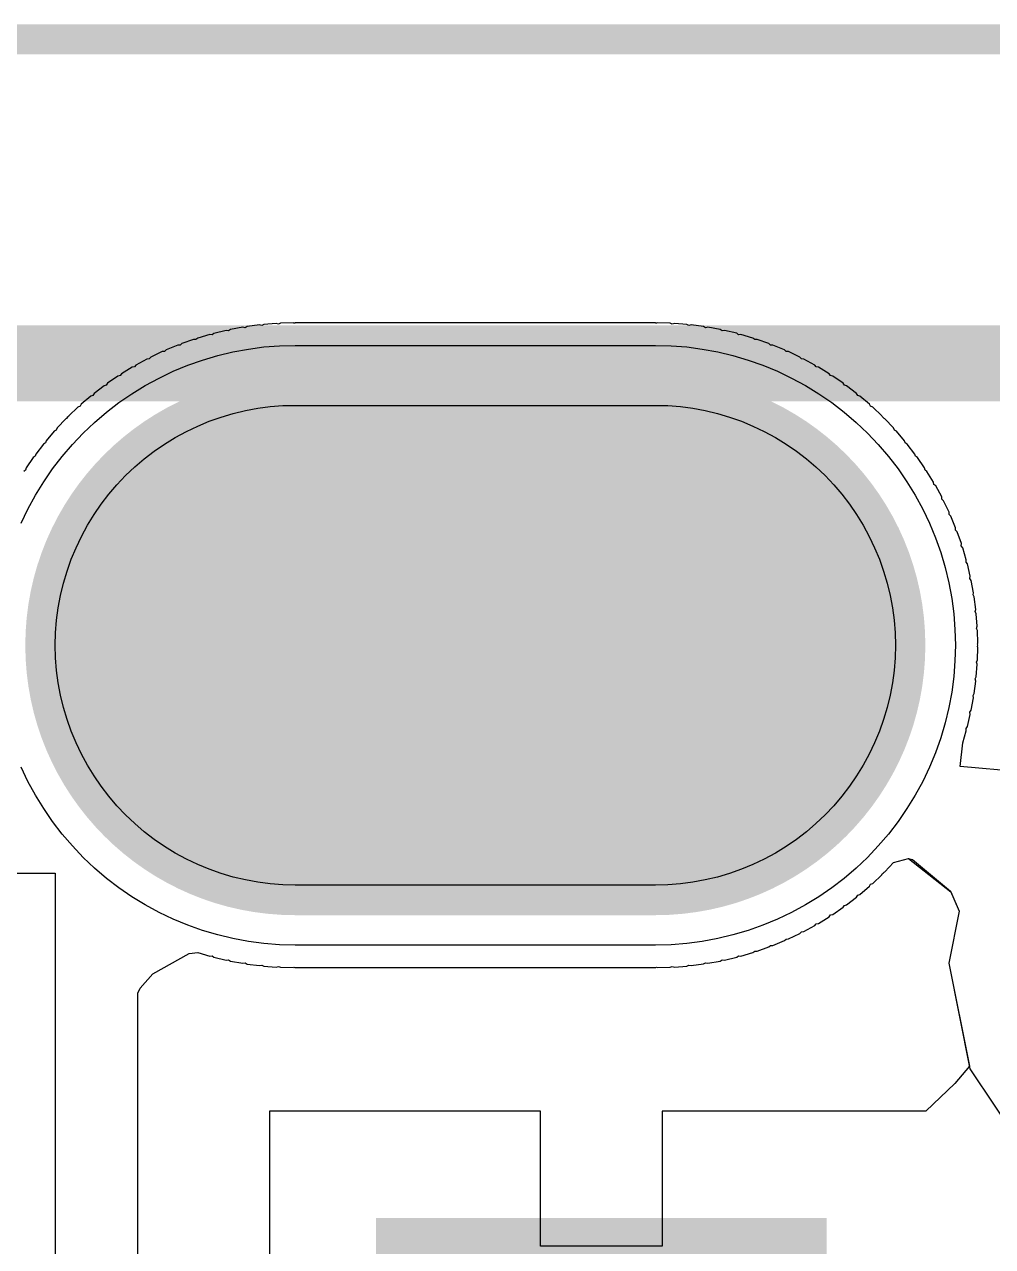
# Model space of a CAD drawing. Header units: inches. Extents: x 0.88 to 8.93, y 2.74 to 7.33.
# Drawn here: x 1.3499 to 1.4135, y 3.2137 to 3.2939 of the extents above; entities that cross this region are included whole.
import ezdxf

# ---------------------------------------------------------------- set-up
doc = ezdxf.new("R2010")
doc.units = ezdxf.units.IN
doc.header["$MEASUREMENT"] = 0
for name, color, linetype in [('Bottom Layer', 5, 'Continuous'), ('Bottom Solder', 6, 'Continuous'), ('Drill Drawing', 1, 'Continuous'), ('Keep-Out Layer', 6, 'Continuous'), ('Mechanical 13', 56, 'Continuous'), ('Mechanical 15', 56, 'Continuous'), ('Multi-Layer', 9, 'Continuous'), ('Pad Holes', 156, 'Continuous'), ('Top Layer', 1, 'Continuous'), ('Top Paste', 8, 'Continuous'), ('Top Solder', 216, 'Continuous')]:
    doc.layers.add(name, color=color, linetype=linetype)

# ---------------------------------------------------------------- blocks, each defined once
blk = doc.blocks.new('AMPHENOL_12401598E4_2A_34')
at = {"layer": 'Bottom Layer'}
h = blk.add_hatch(color=5, dxfattribs=at)
edge = h.paths.add_edge_path()
edge.add_arc((-0.162598, -0.061024), 0.015748, 180, 360)
edge.add_line((-0.14685, -0.061024), (-0.14685, -0.037402))
edge.add_arc((-0.162598, -0.037402), 0.015748, 0, 180)
edge.add_line((-0.178346, -0.037402), (-0.178346, -0.061024))
at = {"layer": 'Bottom Solder'}
h = blk.add_hatch(color=6, dxfattribs=at)
edge = h.paths.add_edge_path()
edge.add_arc((-0.162598, -0.061024), 0.017716, 180, 360)
edge.add_line((-0.144882, -0.061024), (-0.144882, -0.037402))
edge.add_arc((-0.162598, -0.037402), 0.017716, 0, 180)
edge.add_line((-0.180315, -0.037402), (-0.180315, -0.061024))
at = {"layer": 'Multi-Layer'}
h = blk.add_hatch(color=9, dxfattribs=at)
edge = h.paths.add_edge_path()
edge.add_arc((-0.162598, -0.061024), 0.015748, 180, 360)
edge.add_line((-0.14685, -0.061024), (-0.14685, -0.037402))
edge.add_arc((-0.162598, -0.037402), 0.015748, 0, 180)
edge.add_line((-0.178346, -0.037402), (-0.178346, -0.061024))
at = {"layer": 'Pad Holes'}
h = blk.add_hatch(color=7, dxfattribs=at)
edge = h.paths.add_edge_path()
edge.add_arc((-0.162598, -0.061024), 0.009843, 180, 360)
edge.add_line((-0.152756, -0.061024), (-0.152756, -0.037402))
edge.add_arc((-0.162598, -0.037402), 0.009843, 0, 180)
edge.add_line((-0.172441, -0.037402), (-0.172441, -0.061024))
at = {"layer": 'Top Layer'}
h = blk.add_hatch(color=1, dxfattribs=at)
edge = h.paths.add_edge_path()
edge.add_arc((-0.162598, -0.061024), 0.015748, 180, 360)
edge.add_line((-0.14685, -0.061024), (-0.14685, -0.037402))
edge.add_arc((-0.162598, -0.037402), 0.015748, 0, 180)
edge.add_line((-0.178346, -0.037402), (-0.178346, -0.061024))
blk.add_hatch(color=1, dxfattribs=at).paths.add_polyline_path([(-0.124016, -0.027165), (-0.112205, -0.027165), (-0.112205, -0.054724), (-0.124016, -0.054724)])
at = {"layer": 'Top Paste'}
blk.add_hatch(color=8, dxfattribs=at).paths.add_polyline_path([(-0.124016, -0.027165), (-0.112205, -0.027165), (-0.112205, -0.054724), (-0.124016, -0.054724)])
at = {"layer": 'Top Solder'}
h = blk.add_hatch(color=216, dxfattribs=at)
edge = h.paths.add_edge_path()
edge.add_arc((-0.162598, -0.061024), 0.017716, 180, 360)
edge.add_line((-0.144882, -0.061024), (-0.144882, -0.037402))
edge.add_arc((-0.162598, -0.037402), 0.017716, 0, 180)
edge.add_line((-0.180315, -0.037402), (-0.180315, -0.061024))
blk.add_hatch(color=216, dxfattribs=at).paths.add_polyline_path([(-0.125016, -0.026165), (-0.111205, -0.026165), (-0.111205, -0.055724), (-0.125016, -0.055724)])
at = {"layer": 'Bottom Layer'}
for p, q in [((-0.163422, -0.021675), (-0.162598, -0.021653)), ((-0.162598, -0.021653), (-0.161774, -0.021675)), ((-0.168242, -0.0227), (-0.167465, -0.022424)), ((-0.167465, -0.022424), (-0.166674, -0.02219)), ((-0.166674, -0.02219), (-0.165873, -0.021998)), ((-0.165873, -0.021998), (-0.165062, -0.021847)), ((-0.165062, -0.021847), (-0.164244, -0.02174)), ((-0.164244, -0.02174), (-0.163422, -0.021675)), ((-0.161774, -0.021675), (-0.160952, -0.02174)), ((-0.160952, -0.02174), (-0.160135, -0.021847)), ((-0.160135, -0.021847), (-0.159324, -0.021998)), ((-0.159324, -0.021998), (-0.158523, -0.02219)), ((-0.158523, -0.02219), (-0.157732, -0.022424)), ((-0.157732, -0.022424), (-0.156955, -0.0227)), ((-0.169748, -0.02337), (-0.169004, -0.023015)), ((-0.169004, -0.023015), (-0.168242, -0.0227)), ((-0.156955, -0.0227), (-0.156193, -0.023015)), ((-0.156193, -0.023015), (-0.155449, -0.02337)), ((-0.171175, -0.024194), (-0.170472, -0.023763)), ((-0.170472, -0.023763), (-0.169748, -0.02337)), ((-0.155449, -0.02337), (-0.154724, -0.023763)), ((-0.154724, -0.023763), (-0.154021, -0.024194)), ((-0.172509, -0.025163), (-0.171855, -0.024661)), ((-0.171855, -0.024661), (-0.171175, -0.024194)), ((-0.154021, -0.024194), (-0.153342, -0.024661)), ((-0.153342, -0.024661), (-0.152688, -0.025163)), ((-0.173136, -0.025698), (-0.172509, -0.025163)), ((-0.152688, -0.025163), (-0.152061, -0.025698)), ((-0.174301, -0.026864), (-0.173734, -0.026266)), ((-0.173734, -0.026266), (-0.173136, -0.025698)), ((-0.152061, -0.025698), (-0.151463, -0.026266)), ((-0.151463, -0.026266), (-0.150895, -0.026864)), ((-0.174837, -0.027491), (-0.174301, -0.026864)), ((-0.150895, -0.026864), (-0.15036, -0.027491)), ((-0.175339, -0.028145), (-0.174837, -0.027491)), ((-0.15036, -0.027491), (-0.149858, -0.028145)), ((-0.176236, -0.029528), (-0.175806, -0.028825)), ((-0.175806, -0.028825), (-0.175339, -0.028145)), ((-0.149858, -0.028145), (-0.149391, -0.028825)), ((-0.149391, -0.028825), (-0.14896, -0.029528)), ((-0.17663, -0.030252), (-0.176236, -0.029528)), ((-0.14896, -0.029528), (-0.148567, -0.030252)), ((-0.176985, -0.030996), (-0.17663, -0.030252)), ((-0.148567, -0.030252), (-0.148212, -0.030996)), ((-0.1773, -0.031758), (-0.176985, -0.030996)), ((-0.148212, -0.030996), (-0.147896, -0.031758)), ((-0.177576, -0.032535), (-0.1773, -0.031758)), ((-0.147896, -0.031758), (-0.147621, -0.032535)), ((-0.17781, -0.033326), (-0.177576, -0.032535)), ((-0.147621, -0.032535), (-0.147387, -0.033326)), ((-0.178002, -0.034127), (-0.17781, -0.033326)), ((-0.147387, -0.033326), (-0.147194, -0.034127)), ((-0.178153, -0.034938), (-0.178002, -0.034127)), ((-0.147194, -0.034127), (-0.147044, -0.034938)), ((-0.17826, -0.035755), (-0.178153, -0.034938)), ((-0.147044, -0.034938), (-0.146937, -0.035756)), ((-0.178325, -0.036577), (-0.17826, -0.035755)), ((-0.146937, -0.035756), (-0.146872, -0.036577)), ((-0.178346, -0.037401), (-0.178325, -0.036577)), ((-0.146872, -0.036577), (-0.14685, -0.037401)), ((-0.178346, -0.061024), (-0.178346, -0.037401)), ((-0.14685, -0.037401), (-0.14685, -0.061024)), ((-0.178325, -0.061848), (-0.178346, -0.061024)), ((-0.14685, -0.061024), (-0.146872, -0.061848)), ((-0.17826, -0.06267), (-0.178325, -0.061848)), ((-0.146872, -0.061848), (-0.146937, -0.06267)), ((-0.178153, -0.063487), (-0.17826, -0.06267)), ((-0.146937, -0.06267), (-0.147044, -0.063487)), ((-0.178002, -0.064298), (-0.178153, -0.063487)), ((-0.147044, -0.063487), (-0.147194, -0.064298)), ((-0.17781, -0.0651), (-0.178002, -0.064298)), ((-0.147194, -0.064298), (-0.147387, -0.0651)), ((-0.177576, -0.06589), (-0.17781, -0.0651)), ((-0.147387, -0.0651), (-0.147621, -0.06589)), ((-0.1773, -0.066667), (-0.177576, -0.06589)), ((-0.147621, -0.06589), (-0.147896, -0.066667)), ((-0.176985, -0.067429), (-0.1773, -0.066667)), ((-0.147896, -0.066667), (-0.148212, -0.067429)), ((-0.17663, -0.068173), (-0.176985, -0.067429)), ((-0.176236, -0.068898), (-0.17663, -0.068173)), ((-0.148567, -0.068173), (-0.14896, -0.068898)), ((-0.148212, -0.067429), (-0.148567, -0.068173)), ((-0.175806, -0.069601), (-0.176236, -0.068898)), ((-0.14896, -0.068898), (-0.149391, -0.069601)), ((-0.175339, -0.07028), (-0.175806, -0.069601)), ((-0.149391, -0.069601), (-0.149858, -0.07028)), ((-0.174837, -0.070934), (-0.175339, -0.07028)), ((-0.149858, -0.07028), (-0.15036, -0.070934)), ((-0.174302, -0.071561), (-0.174837, -0.070934)), ((-0.15036, -0.070934), (-0.150895, -0.071561)), ((-0.173734, -0.072159), (-0.174302, -0.071561)), ((-0.173136, -0.072727), (-0.173734, -0.072159)), ((-0.151463, -0.072159), (-0.152061, -0.072727)), ((-0.150895, -0.071561), (-0.151463, -0.072159)), ((-0.172509, -0.073262), (-0.173136, -0.072727)), ((-0.152061, -0.072727), (-0.152688, -0.073262)), ((-0.171855, -0.073764), (-0.172509, -0.073262)), ((-0.171175, -0.074231), (-0.171855, -0.073764)), ((-0.153342, -0.073764), (-0.154022, -0.074231)), ((-0.152688, -0.073262), (-0.153342, -0.073764)), ((-0.170472, -0.074662), (-0.171175, -0.074231)), ((-0.154022, -0.074231), (-0.154724, -0.074662)), ((-0.169748, -0.075055), (-0.170472, -0.074662)), ((-0.169004, -0.07541), (-0.169748, -0.075055)), ((-0.155449, -0.075055), (-0.156193, -0.07541)), ((-0.154724, -0.074662), (-0.155449, -0.075055)), ((-0.168242, -0.075726), (-0.169004, -0.07541)), ((-0.167465, -0.076001), (-0.168242, -0.075726)), ((-0.166674, -0.076235), (-0.167465, -0.076001)), ((-0.157732, -0.076001), (-0.158523, -0.076235)), ((-0.156955, -0.075726), (-0.157732, -0.076001)), ((-0.156193, -0.07541), (-0.156955, -0.075726)), ((-0.165873, -0.076427), (-0.166674, -0.076235)), ((-0.165062, -0.076578), (-0.165873, -0.076427)), ((-0.164244, -0.076685), (-0.165062, -0.076578)), ((-0.163422, -0.07675), (-0.164244, -0.076685)), ((-0.162598, -0.076772), (-0.163422, -0.07675)), ((-0.161774, -0.07675), (-0.162598, -0.076772)), ((-0.160952, -0.076685), (-0.161774, -0.07675)), ((-0.160135, -0.076578), (-0.160952, -0.076685)), ((-0.159324, -0.076428), (-0.160135, -0.076578)), ((-0.158523, -0.076235), (-0.159324, -0.076428))]:
    blk.add_line(p, q, dxfattribs=at)
at = {"layer": 'Bottom Solder'}
for p, q in [((-0.168682, -0.01868), (-0.167693, -0.018387)), ((-0.167693, -0.018387), (-0.166691, -0.018147)), ((-0.166691, -0.018147), (-0.165678, -0.017959)), ((-0.165678, -0.017959), (-0.164656, -0.017824)), ((-0.164656, -0.017824), (-0.163629, -0.017744)), ((-0.163629, -0.017744), (-0.162598, -0.017716)), ((-0.162598, -0.017716), (-0.161568, -0.017744)), ((-0.161568, -0.017744), (-0.160541, -0.017824)), ((-0.160541, -0.017824), (-0.159519, -0.017959)), ((-0.159519, -0.017959), (-0.158506, -0.018147)), ((-0.158506, -0.018147), (-0.157504, -0.018387)), ((-0.157504, -0.018387), (-0.156515, -0.01868)), ((-0.170605, -0.019418), (-0.169653, -0.019024)), ((-0.169653, -0.019024), (-0.168682, -0.01868)), ((-0.156515, -0.01868), (-0.155544, -0.019024)), ((-0.155544, -0.019024), (-0.154592, -0.019418)), ((-0.172441, -0.020354), (-0.171535, -0.019862)), ((-0.171535, -0.019862), (-0.170605, -0.019418)), ((-0.154592, -0.019418), (-0.153662, -0.019862)), ((-0.153662, -0.019862), (-0.152756, -0.020354)), ((-0.17332, -0.020892), (-0.172441, -0.020354)), ((-0.152756, -0.020354), (-0.151877, -0.020892)), ((-0.174987, -0.022104), (-0.174169, -0.021476)), ((-0.174169, -0.021476), (-0.17332, -0.020892)), ((-0.151877, -0.020892), (-0.151028, -0.021476)), ((-0.151028, -0.021476), (-0.15021, -0.022104)), ((-0.17577, -0.022773), (-0.174987, -0.022104)), ((-0.15021, -0.022104), (-0.149427, -0.022773)), ((-0.176518, -0.023482), (-0.17577, -0.022773)), ((-0.149427, -0.022773), (-0.148679, -0.023482)), ((-0.177227, -0.02423), (-0.176518, -0.023482)), ((-0.148679, -0.023482), (-0.14797, -0.02423)), ((-0.177897, -0.025013), (-0.177227, -0.02423)), ((-0.14797, -0.02423), (-0.1473, -0.025013)), ((-0.178524, -0.025831), (-0.177897, -0.025013)), ((-0.1473, -0.025013), (-0.146673, -0.025831)), ((-0.179108, -0.02668), (-0.178524, -0.025831)), ((-0.146673, -0.025831), (-0.146089, -0.02668)), ((-0.179646, -0.027559), (-0.179108, -0.02668)), ((-0.146089, -0.02668), (-0.145551, -0.027559)), ((-0.180138, -0.028465), (-0.179646, -0.027559)), ((-0.145551, -0.027559), (-0.145059, -0.028465)), ((-0.180582, -0.029395), (-0.180138, -0.028465)), ((-0.145059, -0.028465), (-0.144615, -0.029395)), ((-0.180976, -0.030347), (-0.180582, -0.029395)), ((-0.144615, -0.029395), (-0.144221, -0.030347)), ((-0.18132, -0.031319), (-0.180976, -0.030347)), ((-0.144221, -0.030347), (-0.143877, -0.031319)), ((-0.181613, -0.032307), (-0.18132, -0.031319)), ((-0.143877, -0.031319), (-0.143584, -0.032307)), ((-0.181853, -0.033309), (-0.181613, -0.032307)), ((-0.143584, -0.032307), (-0.143344, -0.033309)), ((-0.182041, -0.034322), (-0.181853, -0.033309)), ((-0.143344, -0.033309), (-0.143156, -0.034322)), ((-0.182176, -0.035344), (-0.182041, -0.034322)), ((-0.143156, -0.034322), (-0.143021, -0.035344)), ((-0.182256, -0.036371), (-0.182176, -0.035344)), ((-0.143021, -0.035344), (-0.14294, -0.036371)), ((-0.182283, -0.037402), (-0.182256, -0.036371)), ((-0.14294, -0.036371), (-0.142913, -0.037402)), ((-0.182283, -0.061024), (-0.182283, -0.037402)), ((-0.142913, -0.037402), (-0.142913, -0.061024)), ((-0.182256, -0.062054), (-0.182283, -0.061024)), ((-0.142913, -0.061024), (-0.14294, -0.062054)), ((-0.182176, -0.063081), (-0.182256, -0.062054)), ((-0.14294, -0.062054), (-0.143021, -0.063081)), ((-0.182041, -0.064103), (-0.182176, -0.063081)), ((-0.143021, -0.063081), (-0.143156, -0.064103)), ((-0.181853, -0.065116), (-0.182041, -0.064103)), ((-0.143156, -0.064103), (-0.143344, -0.065116)), ((-0.181613, -0.066118), (-0.181853, -0.065116)), ((-0.143344, -0.065116), (-0.143584, -0.066118)), ((-0.18132, -0.067107), (-0.181613, -0.066118)), ((-0.143584, -0.066118), (-0.143877, -0.067107)), ((-0.180976, -0.068078), (-0.18132, -0.067107)), ((-0.143877, -0.067107), (-0.144221, -0.068078)), ((-0.180582, -0.06903), (-0.180976, -0.068078)), ((-0.144221, -0.068078), (-0.144615, -0.06903)), ((-0.180138, -0.06996), (-0.180582, -0.06903)), ((-0.144615, -0.06903), (-0.145059, -0.06996)), ((-0.179646, -0.070866), (-0.180138, -0.06996)), ((-0.145059, -0.06996), (-0.145551, -0.070866)), ((-0.179108, -0.071745), (-0.179646, -0.070866)), ((-0.145551, -0.070866), (-0.146089, -0.071745)), ((-0.178524, -0.072594), (-0.179108, -0.071745)), ((-0.146089, -0.071745), (-0.146673, -0.072594)), ((-0.177897, -0.073412), (-0.178524, -0.072594)), ((-0.146673, -0.072594), (-0.1473, -0.073412)), ((-0.177227, -0.074195), (-0.177897, -0.073412)), ((-0.1473, -0.073412), (-0.14797, -0.074195)), ((-0.176518, -0.074943), (-0.177227, -0.074195)), ((-0.14797, -0.074195), (-0.148679, -0.074943)), ((-0.17577, -0.075652), (-0.176518, -0.074943)), ((-0.148679, -0.074943), (-0.149427, -0.075652)), ((-0.174987, -0.076322), (-0.17577, -0.075652)), ((-0.149427, -0.075652), (-0.15021, -0.076322)), ((-0.174169, -0.076949), (-0.174987, -0.076322)), ((-0.17332, -0.077533), (-0.174169, -0.076949)), ((-0.151028, -0.076949), (-0.151877, -0.077533)), ((-0.15021, -0.076322), (-0.151028, -0.076949)), ((-0.172441, -0.078071), (-0.17332, -0.077533)), ((-0.151877, -0.077533), (-0.152756, -0.078071)), ((-0.171535, -0.078563), (-0.172441, -0.078071)), ((-0.170605, -0.079007), (-0.171535, -0.078563)), ((-0.153662, -0.078563), (-0.154592, -0.079007)), ((-0.152756, -0.078071), (-0.153662, -0.078563))]:
    blk.add_line(p, q, dxfattribs=at)
at = {"layer": 'Keep-Out Layer'}
for p, q in [((-0.147638, -0.344488), (-0.147638, -0.076772)), ((-0.147638, -0.076772), (0.147638, -0.076772))]:
    blk.add_line(p, q, dxfattribs=at)
at = {"layer": 'Mechanical 13'}
blk.add_lwpolyline([(-0.181102, -0.377559, 0.005, 0.005, 0), (-0.181102, 0.033858, 0.005, 0.005, 0)], format="xyseb", dxfattribs=at)
at = {"layer": 'Mechanical 15'}
blk.add_lwpolyline([(-0.202362, -0.387402, 0.001969, 0.001969, 0), (-0.202362, 0.049606, 0.001969, 0.001969, 0)], format="xyseb", dxfattribs=at)
at = {"layer": 'Top Layer'}
for p, q in [((-0.163422, -0.021675), (-0.162598, -0.021653)), ((-0.162598, -0.021653), (-0.161774, -0.021675)), ((-0.168242, -0.0227), (-0.167465, -0.022424)), ((-0.167465, -0.022424), (-0.166674, -0.02219)), ((-0.166674, -0.02219), (-0.165873, -0.021998)), ((-0.165873, -0.021998), (-0.165062, -0.021847)), ((-0.165062, -0.021847), (-0.164244, -0.02174)), ((-0.164244, -0.02174), (-0.163422, -0.021675)), ((-0.161774, -0.021675), (-0.160952, -0.02174)), ((-0.160952, -0.02174), (-0.160135, -0.021847)), ((-0.160135, -0.021847), (-0.159324, -0.021998)), ((-0.159324, -0.021998), (-0.158523, -0.02219)), ((-0.158523, -0.02219), (-0.157732, -0.022424)), ((-0.157732, -0.022424), (-0.156955, -0.0227)), ((-0.169748, -0.02337), (-0.169004, -0.023015)), ((-0.169004, -0.023015), (-0.168242, -0.0227)), ((-0.156955, -0.0227), (-0.156193, -0.023015)), ((-0.156193, -0.023015), (-0.155449, -0.02337)), ((-0.171175, -0.024194), (-0.170472, -0.023763)), ((-0.170472, -0.023763), (-0.169748, -0.02337)), ((-0.155449, -0.02337), (-0.154724, -0.023763)), ((-0.154724, -0.023763), (-0.154021, -0.024194)), ((-0.172509, -0.025163), (-0.171855, -0.024661)), ((-0.171855, -0.024661), (-0.171175, -0.024194)), ((-0.154021, -0.024194), (-0.153342, -0.024661)), ((-0.153342, -0.024661), (-0.152688, -0.025163)), ((-0.173136, -0.025698), (-0.172509, -0.025163)), ((-0.152688, -0.025163), (-0.152061, -0.025698)), ((-0.174301, -0.026864), (-0.173734, -0.026266)), ((-0.173734, -0.026266), (-0.173136, -0.025698)), ((-0.152061, -0.025698), (-0.151463, -0.026266)), ((-0.151463, -0.026266), (-0.150895, -0.026864)), ((-0.174837, -0.027491), (-0.174301, -0.026864)), ((-0.150895, -0.026864), (-0.15036, -0.027491)), ((-0.175339, -0.028145), (-0.174837, -0.027491)), ((-0.15036, -0.027491), (-0.149858, -0.028145)), ((-0.176236, -0.029528), (-0.175806, -0.028825)), ((-0.175806, -0.028825), (-0.175339, -0.028145)), ((-0.149858, -0.028145), (-0.149391, -0.028825)), ((-0.149391, -0.028825), (-0.14896, -0.029528)), ((-0.17663, -0.030252), (-0.176236, -0.029528)), ((-0.14896, -0.029528), (-0.148567, -0.030252)), ((-0.176985, -0.030996), (-0.17663, -0.030252)), ((-0.148567, -0.030252), (-0.148212, -0.030996)), ((-0.1773, -0.031758), (-0.176985, -0.030996)), ((-0.148212, -0.030996), (-0.147896, -0.031758)), ((-0.177576, -0.032535), (-0.1773, -0.031758)), ((-0.147896, -0.031758), (-0.147621, -0.032535)), ((-0.17781, -0.033326), (-0.177576, -0.032535)), ((-0.147621, -0.032535), (-0.147387, -0.033326)), ((-0.178002, -0.034127), (-0.17781, -0.033326)), ((-0.147387, -0.033326), (-0.147194, -0.034127)), ((-0.178153, -0.034938), (-0.178002, -0.034127)), ((-0.147194, -0.034127), (-0.147044, -0.034938)), ((-0.17826, -0.035755), (-0.178153, -0.034938)), ((-0.147044, -0.034938), (-0.146937, -0.035756)), ((-0.178325, -0.036577), (-0.17826, -0.035755)), ((-0.146937, -0.035756), (-0.146872, -0.036577)), ((-0.178346, -0.037401), (-0.178325, -0.036577)), ((-0.146872, -0.036577), (-0.14685, -0.037401)), ((-0.178346, -0.049213), (-0.178346, -0.037401)), ((-0.14685, -0.037401), (-0.14685, -0.049213)), ((-0.178346, -0.061024), (-0.178346, -0.049213)), ((-0.14685, -0.049213), (-0.14685, -0.061024)), ((-0.178325, -0.061848), (-0.178346, -0.061024)), ((-0.14685, -0.061024), (-0.146872, -0.061848)), ((-0.17826, -0.06267), (-0.178325, -0.061848)), ((-0.146872, -0.061848), (-0.146937, -0.06267)), ((-0.178153, -0.063487), (-0.17826, -0.06267)), ((-0.146937, -0.06267), (-0.147044, -0.063487)), ((-0.178002, -0.064298), (-0.178153, -0.063487)), ((-0.147044, -0.063487), (-0.147194, -0.064298)), ((-0.17781, -0.0651), (-0.178002, -0.064298)), ((-0.147194, -0.064298), (-0.147387, -0.0651)), ((-0.177576, -0.06589), (-0.17781, -0.0651)), ((-0.147387, -0.0651), (-0.147621, -0.06589)), ((-0.1773, -0.066667), (-0.177576, -0.06589)), ((-0.147621, -0.06589), (-0.147896, -0.066667)), ((-0.176985, -0.067429), (-0.1773, -0.066667)), ((-0.147896, -0.066667), (-0.148212, -0.067429)), ((-0.17663, -0.068173), (-0.176985, -0.067429)), ((-0.176236, -0.068898), (-0.17663, -0.068173)), ((-0.148567, -0.068173), (-0.14896, -0.068898)), ((-0.148212, -0.067429), (-0.148567, -0.068173)), ((-0.175806, -0.069601), (-0.176236, -0.068898)), ((-0.14896, -0.068898), (-0.149391, -0.069601)), ((-0.175339, -0.07028), (-0.175806, -0.069601)), ((-0.149391, -0.069601), (-0.149858, -0.07028)), ((-0.174837, -0.070934), (-0.175339, -0.07028)), ((-0.149858, -0.07028), (-0.15036, -0.070934)), ((-0.174302, -0.071561), (-0.174837, -0.070934)), ((-0.15036, -0.070934), (-0.150895, -0.071561)), ((-0.173734, -0.072159), (-0.174302, -0.071561)), ((-0.173136, -0.072727), (-0.173734, -0.072159)), ((-0.151463, -0.072159), (-0.152061, -0.072727)), ((-0.150895, -0.071561), (-0.151463, -0.072159)), ((-0.172509, -0.073262), (-0.173136, -0.072727)), ((-0.152061, -0.072727), (-0.152688, -0.073262)), ((-0.171855, -0.073764), (-0.172509, -0.073262)), ((-0.171175, -0.074231), (-0.171855, -0.073764)), ((-0.153342, -0.073764), (-0.154022, -0.074231)), ((-0.152688, -0.073262), (-0.153342, -0.073764)), ((-0.170472, -0.074662), (-0.171175, -0.074231)), ((-0.154022, -0.074231), (-0.154724, -0.074662)), ((-0.169748, -0.075055), (-0.170472, -0.074662)), ((-0.169004, -0.07541), (-0.169748, -0.075055)), ((-0.155449, -0.075055), (-0.156193, -0.07541)), ((-0.154724, -0.074662), (-0.155449, -0.075055)), ((-0.168242, -0.075726), (-0.169004, -0.07541)), ((-0.167465, -0.076001), (-0.168242, -0.075726)), ((-0.166674, -0.076235), (-0.167465, -0.076001)), ((-0.157732, -0.076001), (-0.158523, -0.076235)), ((-0.156955, -0.075726), (-0.157732, -0.076001)), ((-0.156193, -0.07541), (-0.156955, -0.075726)), ((-0.165873, -0.076427), (-0.166674, -0.076235)), ((-0.165062, -0.076578), (-0.165873, -0.076427)), ((-0.164244, -0.076685), (-0.165062, -0.076578)), ((-0.163422, -0.07675), (-0.164244, -0.076685)), ((-0.162598, -0.076772), (-0.163422, -0.07675)), ((-0.161774, -0.07675), (-0.162598, -0.076772)), ((-0.160952, -0.076685), (-0.161774, -0.07675)), ((-0.160135, -0.076578), (-0.160952, -0.076685)), ((-0.159324, -0.076428), (-0.160135, -0.076578)), ((-0.158523, -0.076235), (-0.159324, -0.076428))]:
    blk.add_line(p, q, dxfattribs=at)
at = {"layer": 'Top Solder'}
for p, q in [((-0.168682, -0.01868), (-0.167693, -0.018387)), ((-0.167693, -0.018387), (-0.166691, -0.018147)), ((-0.166691, -0.018147), (-0.165678, -0.017959)), ((-0.165678, -0.017959), (-0.164656, -0.017824)), ((-0.164656, -0.017824), (-0.163629, -0.017744)), ((-0.163629, -0.017744), (-0.162598, -0.017716)), ((-0.162598, -0.017716), (-0.161568, -0.017744)), ((-0.161568, -0.017744), (-0.160541, -0.017824)), ((-0.160541, -0.017824), (-0.159519, -0.017959)), ((-0.159519, -0.017959), (-0.158506, -0.018147)), ((-0.158506, -0.018147), (-0.157504, -0.018387)), ((-0.157504, -0.018387), (-0.156515, -0.01868)), ((-0.170605, -0.019418), (-0.169653, -0.019024)), ((-0.169653, -0.019024), (-0.168682, -0.01868)), ((-0.156515, -0.01868), (-0.155544, -0.019024)), ((-0.155544, -0.019024), (-0.154592, -0.019418)), ((-0.172441, -0.020354), (-0.171535, -0.019862)), ((-0.171535, -0.019862), (-0.170605, -0.019418)), ((-0.154592, -0.019418), (-0.153662, -0.019862)), ((-0.153662, -0.019862), (-0.152756, -0.020354)), ((-0.17332, -0.020892), (-0.172441, -0.020354)), ((-0.152756, -0.020354), (-0.151877, -0.020892)), ((-0.174987, -0.022104), (-0.174169, -0.021476)), ((-0.174169, -0.021476), (-0.17332, -0.020892)), ((-0.151877, -0.020892), (-0.151028, -0.021476)), ((-0.151028, -0.021476), (-0.15021, -0.022104)), ((-0.17577, -0.022773), (-0.174987, -0.022104)), ((-0.15021, -0.022104), (-0.149427, -0.022773)), ((-0.176518, -0.023482), (-0.17577, -0.022773)), ((-0.149427, -0.022773), (-0.148679, -0.023482)), ((-0.177227, -0.02423), (-0.176518, -0.023482)), ((-0.148679, -0.023482), (-0.14797, -0.02423)), ((-0.177897, -0.025013), (-0.177227, -0.02423)), ((-0.14797, -0.02423), (-0.1473, -0.025013)), ((-0.178524, -0.025831), (-0.177897, -0.025013)), ((-0.1473, -0.025013), (-0.146673, -0.025831)), ((-0.179108, -0.02668), (-0.178524, -0.025831)), ((-0.146673, -0.025831), (-0.146089, -0.02668)), ((-0.179646, -0.027559), (-0.179108, -0.02668)), ((-0.146089, -0.02668), (-0.145551, -0.027559)), ((-0.180138, -0.028465), (-0.179646, -0.027559)), ((-0.145551, -0.027559), (-0.145059, -0.028465)), ((-0.180582, -0.029395), (-0.180138, -0.028465)), ((-0.145059, -0.028465), (-0.144615, -0.029395)), ((-0.180976, -0.030347), (-0.180582, -0.029395)), ((-0.144615, -0.029395), (-0.144221, -0.030347)), ((-0.18132, -0.031319), (-0.180976, -0.030347)), ((-0.144221, -0.030347), (-0.143877, -0.031319)), ((-0.181613, -0.032307), (-0.18132, -0.031319)), ((-0.143877, -0.031319), (-0.143584, -0.032307)), ((-0.181853, -0.033309), (-0.181613, -0.032307)), ((-0.143584, -0.032307), (-0.143344, -0.033309)), ((-0.182041, -0.034322), (-0.181853, -0.033309)), ((-0.143344, -0.033309), (-0.143156, -0.034322)), ((-0.182176, -0.035344), (-0.182041, -0.034322)), ((-0.143156, -0.034322), (-0.143021, -0.035344)), ((-0.182256, -0.036371), (-0.182176, -0.035344)), ((-0.143021, -0.035344), (-0.14294, -0.036371)), ((-0.182283, -0.037402), (-0.182256, -0.036371)), ((-0.14294, -0.036371), (-0.142913, -0.037402)), ((-0.182283, -0.049213), (-0.182283, -0.037402)), ((-0.142913, -0.037402), (-0.142913, -0.049213)), ((-0.182283, -0.061024), (-0.182283, -0.049213)), ((-0.142913, -0.049213), (-0.142913, -0.061024)), ((-0.182256, -0.062054), (-0.182283, -0.061024)), ((-0.142913, -0.061024), (-0.14294, -0.062054)), ((-0.182176, -0.063081), (-0.182256, -0.062054)), ((-0.14294, -0.062054), (-0.143021, -0.063081)), ((-0.182041, -0.064103), (-0.182176, -0.063081)), ((-0.143021, -0.063081), (-0.143156, -0.064103)), ((-0.181853, -0.065116), (-0.182041, -0.064103)), ((-0.143156, -0.064103), (-0.143344, -0.065116)), ((-0.181613, -0.066118), (-0.181853, -0.065116)), ((-0.143344, -0.065116), (-0.143584, -0.066118)), ((-0.18132, -0.067107), (-0.181613, -0.066118)), ((-0.143584, -0.066118), (-0.143877, -0.067107)), ((-0.180976, -0.068078), (-0.18132, -0.067107)), ((-0.143877, -0.067107), (-0.144221, -0.068078)), ((-0.180582, -0.06903), (-0.180976, -0.068078)), ((-0.144221, -0.068078), (-0.144615, -0.06903)), ((-0.180138, -0.06996), (-0.180582, -0.06903)), ((-0.144615, -0.06903), (-0.145059, -0.06996)), ((-0.179646, -0.070866), (-0.180138, -0.06996)), ((-0.145059, -0.06996), (-0.145551, -0.070866)), ((-0.179108, -0.071745), (-0.179646, -0.070866)), ((-0.145551, -0.070866), (-0.146089, -0.071745)), ((-0.178524, -0.072594), (-0.179108, -0.071745)), ((-0.146089, -0.071745), (-0.146673, -0.072594)), ((-0.177897, -0.073412), (-0.178524, -0.072594)), ((-0.146673, -0.072594), (-0.1473, -0.073412)), ((-0.177227, -0.074195), (-0.177897, -0.073412)), ((-0.1473, -0.073412), (-0.14797, -0.074195)), ((-0.176518, -0.074943), (-0.177227, -0.074195)), ((-0.14797, -0.074195), (-0.148679, -0.074943)), ((-0.17577, -0.075652), (-0.176518, -0.074943)), ((-0.148679, -0.074943), (-0.149427, -0.075652)), ((-0.174987, -0.076322), (-0.17577, -0.075652)), ((-0.149427, -0.075652), (-0.15021, -0.076322)), ((-0.174169, -0.076949), (-0.174987, -0.076322)), ((-0.17332, -0.077533), (-0.174169, -0.076949)), ((-0.151028, -0.076949), (-0.151877, -0.077533)), ((-0.15021, -0.076322), (-0.151028, -0.076949)), ((-0.172441, -0.078071), (-0.17332, -0.077533)), ((-0.151877, -0.077533), (-0.152756, -0.078071)), ((-0.171535, -0.078563), (-0.172441, -0.078071)), ((-0.170605, -0.079007), (-0.171535, -0.078563)), ((-0.153662, -0.078563), (-0.154592, -0.079007)), ((-0.152756, -0.078071), (-0.153662, -0.078563))]:
    blk.add_line(p, q, dxfattribs=at)

msp = doc.modelspace()

# ---------------------------------------------------------------- linework, layer by layer
at = {"layer": 'Bottom Layer'}
for p, q in [((1.362103, 3.27355), (1.361312, 3.273315)), ((1.362254, 3.273534), (1.362103, 3.27355)), ((1.362378, 3.273623), (1.362254, 3.273534)), ((1.363179, 3.273816), (1.362378, 3.273623)), ((1.363329, 3.273792), (1.363179, 3.273816)), ((1.363455, 3.273874), (1.363329, 3.273792)), ((1.364266, 3.274025), (1.363455, 3.273874)), ((1.364416, 3.273993), (1.364266, 3.274025)), ((1.364548, 3.27407), (1.364416, 3.273993)), ((1.365365, 3.274177), (1.364548, 3.27407)), ((1.365511, 3.274138), (1.365365, 3.274177)), ((1.365645, 3.274206), (1.365511, 3.274138)), ((1.366467, 3.274271), (1.365645, 3.274206)), ((1.366612, 3.274224), (1.366467, 3.274271)), ((1.366751, 3.274286), (1.366612, 3.274224)), ((1.367575, 3.274308), (1.366751, 3.274286)), ((1.36763, 3.274287), (1.367575, 3.274308)), ((1.367691, 3.274299), (1.36763, 3.274287)), ((1.367717, 3.274309), (1.367691, 3.274299)), ((1.391339, 3.274309), (1.367717, 3.274309)), ((1.391364, 3.274299), (1.391339, 3.274309)), ((1.391425, 3.274287), (1.391364, 3.274299)), ((1.39148, 3.274308), (1.391425, 3.274287)), ((1.392304, 3.274286), (1.39148, 3.274308)), ((1.392443, 3.274224), (1.392304, 3.274286)), ((1.392587, 3.274271), (1.392443, 3.274224)), ((1.393409, 3.274207), (1.392587, 3.274271)), ((1.393545, 3.274138), (1.393409, 3.274207)), ((1.393691, 3.274177), (1.393545, 3.274138)), ((1.394509, 3.274069), (1.393691, 3.274177)), ((1.39464, 3.273993), (1.394509, 3.274069)), ((1.394789, 3.274025), (1.39464, 3.273993)), ((1.3956, 3.273874), (1.394789, 3.274025)), ((1.395726, 3.273792), (1.3956, 3.273874)), ((1.395875, 3.273816), (1.395726, 3.273792)), ((1.396677, 3.273624), (1.395875, 3.273816)), ((1.3968, 3.273534), (1.396677, 3.273624)), ((1.396952, 3.27355), (1.3968, 3.273534)), ((1.397742, 3.273316), (1.396952, 3.27355)), ((1.360002, 3.272852), (1.35924, 3.272536)), ((1.360154, 3.272852), (1.360002, 3.272852)), ((1.360267, 3.272953), (1.360154, 3.272852)), ((1.361044, 3.273228), (1.360267, 3.272953)), ((1.361195, 3.27322), (1.361044, 3.273228)), ((1.361312, 3.273315), (1.361195, 3.27322)), ((1.39786, 3.27322), (1.397742, 3.273316)), ((1.398011, 3.273228), (1.39786, 3.27322)), ((1.398789, 3.272953), (1.398011, 3.273228)), ((1.398901, 3.272852), (1.398789, 3.272953)), ((1.399053, 3.272852), (1.398901, 3.272852)), ((1.399815, 3.272536), (1.399053, 3.272852)), ((1.357984, 3.271937), (1.35726, 3.271543)), ((1.358135, 3.271953), (1.357984, 3.271937)), ((1.358237, 3.272066), (1.358135, 3.271953)), ((1.358981, 3.272421), (1.358237, 3.272066)), ((1.359133, 3.272429), (1.358981, 3.272421)), ((1.35924, 3.272536), (1.359133, 3.272429)), ((1.399923, 3.272428), (1.399815, 3.272536)), ((1.400075, 3.27242), (1.399923, 3.272428)), ((1.400819, 3.272065), (1.400075, 3.27242)), ((1.40092, 3.271953), (1.400819, 3.272065)), ((1.401071, 3.271937), (1.40092, 3.271953)), ((1.401795, 3.271544), (1.401071, 3.271937)), ((1.357015, 3.271402), (1.356312, 3.270971)), ((1.357165, 3.271426), (1.357015, 3.271402)), ((1.35726, 3.271543), (1.357165, 3.271426)), ((1.40189, 3.271426), (1.401795, 3.271544)), ((1.40204, 3.271402), (1.40189, 3.271426)), ((1.402743, 3.270971), (1.40204, 3.271402)), ((1.355395, 3.270351), (1.355312, 3.270223)), ((1.356075, 3.270817), (1.355395, 3.270351)), ((1.356223, 3.270849), (1.356075, 3.270817)), ((1.356312, 3.270971), (1.356223, 3.270849)), ((1.402832, 3.270849), (1.402743, 3.270971)), ((1.40298, 3.270818), (1.402832, 3.270849)), ((1.403659, 3.270351), (1.40298, 3.270818)), ((1.403742, 3.270223), (1.403659, 3.270351)), ((1.354435, 3.26955), (1.354291, 3.269503)), ((1.354512, 3.269682), (1.354435, 3.26955)), ((1.355166, 3.270184), (1.354512, 3.269682)), ((1.355312, 3.270223), (1.355166, 3.270184)), ((1.40389, 3.270184), (1.403742, 3.270223)), ((1.404544, 3.269682), (1.40389, 3.270184)), ((1.40462, 3.26955), (1.404544, 3.269682)), ((1.404764, 3.269503), (1.40462, 3.26955)), ((1.353453, 3.268778), (1.352855, 3.26821)), ((1.353595, 3.268832), (1.353453, 3.268778)), ((1.353664, 3.268968), (1.353595, 3.268832)), ((1.354291, 3.269503), (1.353664, 3.268968)), ((1.405391, 3.268968), (1.404764, 3.269503)), ((1.40546, 3.268832), (1.405391, 3.268968)), ((1.405602, 3.268778), (1.40546, 3.268832)), ((1.4062, 3.26821), (1.405602, 3.268778)), ((1.352656, 3.268011), (1.352088, 3.267413)), ((1.352709, 3.268034), (1.352656, 3.268011)), ((1.352758, 3.268108), (1.352709, 3.268034)), ((1.352831, 3.268157), (1.352758, 3.268108)), ((1.352855, 3.26821), (1.352831, 3.268157)), ((1.406224, 3.268157), (1.4062, 3.26821)), ((1.406297, 3.268108), (1.406224, 3.268157)), ((1.406346, 3.268034), (1.406297, 3.268108)), ((1.4064, 3.26801), (1.406346, 3.268034)), ((1.406967, 3.267412), (1.4064, 3.26801)), ((1.351898, 3.267201), (1.351362, 3.266574)), ((1.352034, 3.26727), (1.351898, 3.267201)), ((1.352088, 3.267413), (1.352034, 3.26727)), ((1.407022, 3.26727), (1.406967, 3.267412)), ((1.407157, 3.267202), (1.407022, 3.26727)), ((1.407693, 3.266575), (1.407157, 3.267202)), ((1.351185, 3.266355), (1.350683, 3.265701)), ((1.351316, 3.266431), (1.351185, 3.266355)), ((1.351362, 3.266574), (1.351316, 3.266431)), ((1.407739, 3.26643), (1.407693, 3.266575)), ((1.407871, 3.266355), (1.407739, 3.26643)), ((1.408373, 3.2657), (1.407871, 3.266355)), ((1.350643, 3.265554), (1.350516, 3.265471)), ((1.350683, 3.265701), (1.350643, 3.265554)), ((1.408412, 3.265553), (1.408373, 3.2657)), ((1.40854, 3.265471), (1.408412, 3.265553)), ((1.350049, 3.264791), (1.350017, 3.264643)), ((1.350516, 3.265471), (1.350049, 3.264791)), ((1.409007, 3.264791), (1.40854, 3.265471)), ((1.409038, 3.264643), (1.409007, 3.264791)), ((1.350017, 3.264643), (1.349894, 3.264554)), ((1.40916, 3.264554), (1.409038, 3.264643)), ((1.409591, 3.263851), (1.40916, 3.264554)), ((1.409615, 3.263701), (1.409591, 3.263851)), ((1.409733, 3.263606), (1.409615, 3.263701)), ((1.410126, 3.262882), (1.409733, 3.263606)), ((1.410142, 3.26273), (1.410126, 3.262882)), ((1.410255, 3.262629), (1.410142, 3.26273)), ((1.41061, 3.261885), (1.410255, 3.262629)), ((1.410618, 3.261734), (1.41061, 3.261885)), ((1.410725, 3.261626), (1.410618, 3.261734)), ((1.41104, 3.260865), (1.410725, 3.261626)), ((1.41104, 3.260712), (1.41104, 3.260865)), ((1.411143, 3.260599), (1.41104, 3.260712)), ((1.411418, 3.259822), (1.411143, 3.260599)), ((1.41141, 3.259671), (1.411418, 3.259822)), ((1.411505, 3.259554), (1.41141, 3.259671)), ((1.411739, 3.258763), (1.411505, 3.259554)), ((1.411723, 3.258611), (1.411739, 3.258763)), ((1.411813, 3.258488), (1.411723, 3.258611)), ((1.412005, 3.257686), (1.411813, 3.258488)), ((1.411982, 3.257537), (1.412005, 3.257686)), ((1.412064, 3.25741), (1.411982, 3.257537)), ((1.412214, 3.2566), (1.412064, 3.25741)), ((1.412182, 3.256452), (1.412214, 3.2566)), ((1.412258, 3.256321), (1.412182, 3.256452)), ((1.412366, 3.255503), (1.412258, 3.256321)), ((1.412327, 3.255355), (1.412366, 3.255503)), ((1.412396, 3.255219), (1.412327, 3.255355)), ((1.41246, 3.254397), (1.412396, 3.255219)), ((1.412414, 3.254254), (1.41246, 3.254397)), ((1.412475, 3.254117), (1.412414, 3.254254)), ((1.412497, 3.253293), (1.412475, 3.254117)), ((1.412475, 3.252183), (1.412497, 3.253007)), ((1.412476, 3.253237), (1.412497, 3.253293)), ((1.412493, 3.253149), (1.412476, 3.253237)), ((1.412476, 3.253062), (1.412493, 3.253149)), ((1.412497, 3.253007), (1.412476, 3.253062)), ((1.412395, 3.251078), (1.41246, 3.2519)), ((1.412413, 3.252044), (1.412475, 3.252183)), ((1.41246, 3.2519), (1.412413, 3.252044)), ((1.412259, 3.24998), (1.412366, 3.250798)), ((1.412327, 3.250943), (1.412395, 3.251078)), ((1.412366, 3.250798), (1.412327, 3.250943)), ((1.412064, 3.248889), (1.412214, 3.2497)), ((1.412183, 3.249849), (1.412259, 3.24998)), ((1.412214, 3.2497), (1.412183, 3.249849)), ((1.411981, 3.248762), (1.412064, 3.248889)), ((1.412005, 3.248611), (1.411981, 3.248762)), ((1.411812, 3.24781), (1.412005, 3.248611)), ((1.411505, 3.246746), (1.411739, 3.247537)), ((1.411724, 3.247687), (1.411812, 3.24781)), ((1.411739, 3.247537), (1.411724, 3.247687)), ((1.411334, 3.245192), (1.411505, 3.246746)), ((1.415516, 3.24481), (1.411334, 3.245192)), ((1.406967, 3.238886), (1.40795, 3.239158)), ((1.40795, 3.239158), (1.4082, 3.239093)), ((1.4082, 3.239093), (1.410709, 3.237011)), ((1.406297, 3.238191), (1.406346, 3.238265)), ((1.406346, 3.238265), (1.4064, 3.238288)), ((1.4064, 3.238288), (1.406967, 3.238886)), ((1.405391, 3.237331), (1.40546, 3.237466)), ((1.40546, 3.237466), (1.405601, 3.23752)), ((1.405601, 3.23752), (1.406199, 3.238088)), ((1.406199, 3.238088), (1.406223, 3.238141)), ((1.406223, 3.238141), (1.406297, 3.238191)), ((1.404544, 3.236618), (1.40462, 3.236749)), ((1.40462, 3.236749), (1.404764, 3.236795)), ((1.404764, 3.236795), (1.405391, 3.237331)), ((1.410709, 3.237011), (1.411274, 3.235689)), ((1.40298, 3.235482), (1.40366, 3.235949)), ((1.40366, 3.235949), (1.403743, 3.236076)), ((1.403743, 3.236076), (1.40389, 3.236116)), ((1.40389, 3.236116), (1.404544, 3.236618)), ((1.402041, 3.234897), (1.402744, 3.235328)), ((1.402744, 3.235328), (1.402833, 3.23545)), ((1.402833, 3.23545), (1.40298, 3.235482)), ((1.411274, 3.235689), (1.410596, 3.232283)), ((1.400817, 3.234233), (1.400919, 3.234346)), ((1.400919, 3.234346), (1.401071, 3.234362)), ((1.401071, 3.234362), (1.401795, 3.234755)), ((1.401795, 3.234755), (1.401891, 3.234873)), ((1.401891, 3.234873), (1.402041, 3.234897)), ((1.398788, 3.233345), (1.398901, 3.233447)), ((1.398901, 3.233447), (1.399053, 3.233447)), ((1.399053, 3.233447), (1.399815, 3.233763)), ((1.399815, 3.233763), (1.399922, 3.23387)), ((1.399922, 3.23387), (1.400073, 3.233878)), ((1.400073, 3.233878), (1.400817, 3.234233)), ((1.358364, 3.231593), (1.360758, 3.232913)), ((1.360758, 3.232913), (1.361312, 3.232983)), ((1.361312, 3.232983), (1.362103, 3.232749)), ((1.362103, 3.232749), (1.362254, 3.232765)), ((1.362254, 3.232765), (1.362376, 3.232676)), ((1.362376, 3.232676), (1.363178, 3.232483)), ((1.395877, 3.232483), (1.396679, 3.232676)), ((1.396679, 3.232676), (1.396801, 3.232765)), ((1.396801, 3.232765), (1.396952, 3.232749)), ((1.396952, 3.232749), (1.397743, 3.232983)), ((1.397743, 3.232983), (1.39786, 3.233078)), ((1.39786, 3.233078), (1.398011, 3.23307)), ((1.398011, 3.23307), (1.398788, 3.233345)), ((1.363178, 3.232483), (1.363329, 3.232507)), ((1.363329, 3.232507), (1.363457, 3.232424)), ((1.363457, 3.232424), (1.364267, 3.232274)), ((1.364267, 3.232274), (1.364416, 3.232305)), ((1.364416, 3.232305), (1.364547, 3.232229)), ((1.364547, 3.232229), (1.365364, 3.232122)), ((1.365364, 3.232122), (1.365511, 3.232161)), ((1.365511, 3.232161), (1.365646, 3.232092)), ((1.365646, 3.232092), (1.366468, 3.232028)), ((1.366468, 3.232028), (1.366612, 3.232075)), ((1.366612, 3.232075), (1.366751, 3.232013)), ((1.366751, 3.232013), (1.367575, 3.231991)), ((1.367575, 3.231991), (1.36763, 3.232012)), ((1.36763, 3.232012), (1.367691, 3.232)), ((1.367691, 3.232), (1.367717, 3.23199)), ((1.367717, 3.23199), (1.391339, 3.23199)), ((1.391339, 3.23199), (1.391364, 3.232)), ((1.391364, 3.232), (1.391425, 3.232012)), ((1.391425, 3.232012), (1.39148, 3.231991)), ((1.39148, 3.231991), (1.392304, 3.232013)), ((1.392304, 3.232013), (1.392443, 3.232075)), ((1.392443, 3.232075), (1.392588, 3.232028)), ((1.392588, 3.232028), (1.393409, 3.232092)), ((1.393409, 3.232092), (1.393544, 3.232161)), ((1.393544, 3.232161), (1.393691, 3.232122)), ((1.393691, 3.232122), (1.394508, 3.23223)), ((1.394508, 3.23223), (1.394639, 3.232305)), ((1.394639, 3.232305), (1.394787, 3.232274)), ((1.394787, 3.232274), (1.395598, 3.232424)), ((1.395598, 3.232424), (1.395726, 3.232507)), ((1.395726, 3.232507), (1.395877, 3.232483)), ((1.410596, 3.232283), (1.411977, 3.22534)), ((1.357527, 3.230644), (1.358364, 3.231593)), ((1.357381, 3.230319), (1.357527, 3.230644)), ((1.357381, 2.950782), (1.357381, 3.230319)), ((1.411977, 3.22534), (1.415911, 3.219454))]:
    msp.add_line(p, q, dxfattribs=at)
at = {"layer": 'Drill Drawing'}
for points in [[(1.369528, 3.263149, 0.002, 0.002, 0), (1.389528, 3.263149, 0.002, 0.002, 0)], [(1.369528, 3.243149, 0.002, 0.002, 0), (1.369528, 3.263149, 0.002, 0.002, 0)], [(1.389528, 3.243149, 0.002, 0.002, 0), (1.389528, 3.263149, 0.002, 0.002, 0)], [(1.369528, 3.243149, 0.002, 0.002, 0), (1.389528, 3.243149, 0.002, 0.002, 0)]]:
    msp.add_lwpolyline(points, format="xyseb", dxfattribs=at)
for points in [[(1.369028, 3.263149, 0.001, 0.001, 1), (1.370028, 3.263149, 0.001, 0.001, 1)], [(1.369028, 3.263149, 0.001, 0.001, 1), (1.370028, 3.263149, 0.001, 0.001, 1)], [(1.389028, 3.263149, 0.001, 0.001, 1), (1.390028, 3.263149, 0.001, 0.001, 1)], [(1.389028, 3.263149, 0.001, 0.001, 1), (1.390028, 3.263149, 0.001, 0.001, 1)], [(1.369028, 3.243149, 0.001, 0.001, 1), (1.370028, 3.243149, 0.001, 0.001, 1)], [(1.369028, 3.243149, 0.001, 0.001, 1), (1.370028, 3.243149, 0.001, 0.001, 1)], [(1.389028, 3.243149, 0.001, 0.001, 1), (1.390028, 3.243149, 0.001, 0.001, 1)], [(1.389028, 3.243149, 0.001, 0.001, 1), (1.390028, 3.243149, 0.001, 0.001, 1)]]:
    msp.add_lwpolyline(points, format="xyseb", close=True, dxfattribs=at)
at = {"layer": 'Top Layer'}
for p, q in [((1.362103, 3.27355), (1.361312, 3.273315)), ((1.362254, 3.273534), (1.362103, 3.27355)), ((1.362378, 3.273623), (1.362254, 3.273534)), ((1.363179, 3.273816), (1.362378, 3.273623)), ((1.363329, 3.273792), (1.363179, 3.273816)), ((1.363455, 3.273874), (1.363329, 3.273792)), ((1.364266, 3.274025), (1.363455, 3.273874)), ((1.364416, 3.273993), (1.364266, 3.274025)), ((1.364548, 3.27407), (1.364416, 3.273993)), ((1.365365, 3.274177), (1.364548, 3.27407)), ((1.365511, 3.274138), (1.365365, 3.274177)), ((1.365645, 3.274206), (1.365511, 3.274138)), ((1.366467, 3.274271), (1.365645, 3.274206)), ((1.366612, 3.274224), (1.366467, 3.274271)), ((1.366751, 3.274286), (1.366612, 3.274224)), ((1.367575, 3.274308), (1.366751, 3.274286)), ((1.36763, 3.274287), (1.367575, 3.274308)), ((1.367691, 3.274299), (1.36763, 3.274287)), ((1.367717, 3.274309), (1.367691, 3.274299)), ((1.379528, 3.27431), (1.367717, 3.274309)), ((1.391339, 3.274309), (1.379528, 3.27431)), ((1.391364, 3.274299), (1.391339, 3.274309)), ((1.391425, 3.274287), (1.391364, 3.274299)), ((1.39148, 3.274308), (1.391425, 3.274287)), ((1.392304, 3.274286), (1.39148, 3.274308)), ((1.392443, 3.274224), (1.392304, 3.274286)), ((1.392587, 3.274271), (1.392443, 3.274224)), ((1.393409, 3.274207), (1.392587, 3.274271)), ((1.393545, 3.274138), (1.393409, 3.274207)), ((1.393691, 3.274177), (1.393545, 3.274138)), ((1.394509, 3.274069), (1.393691, 3.274177)), ((1.39464, 3.273993), (1.394509, 3.274069)), ((1.394789, 3.274025), (1.39464, 3.273993)), ((1.3956, 3.273874), (1.394789, 3.274025)), ((1.395726, 3.273792), (1.3956, 3.273874)), ((1.395875, 3.273816), (1.395726, 3.273792)), ((1.396677, 3.273624), (1.395875, 3.273816)), ((1.3968, 3.273534), (1.396677, 3.273624)), ((1.396952, 3.27355), (1.3968, 3.273534)), ((1.397742, 3.273316), (1.396952, 3.27355)), ((1.360002, 3.272852), (1.35924, 3.272536)), ((1.360154, 3.272852), (1.360002, 3.272852)), ((1.360267, 3.272953), (1.360154, 3.272852)), ((1.361044, 3.273228), (1.360267, 3.272953)), ((1.361195, 3.27322), (1.361044, 3.273228)), ((1.361312, 3.273315), (1.361195, 3.27322)), ((1.39786, 3.27322), (1.397742, 3.273316)), ((1.398011, 3.273228), (1.39786, 3.27322)), ((1.398789, 3.272953), (1.398011, 3.273228)), ((1.398901, 3.272852), (1.398789, 3.272953)), ((1.399053, 3.272852), (1.398901, 3.272852)), ((1.399815, 3.272536), (1.399053, 3.272852)), ((1.357984, 3.271937), (1.35726, 3.271543)), ((1.358135, 3.271953), (1.357984, 3.271937)), ((1.358237, 3.272066), (1.358135, 3.271953)), ((1.358981, 3.272421), (1.358237, 3.272066)), ((1.359133, 3.272429), (1.358981, 3.272421)), ((1.35924, 3.272536), (1.359133, 3.272429)), ((1.399923, 3.272428), (1.399815, 3.272536)), ((1.400075, 3.27242), (1.399923, 3.272428)), ((1.400819, 3.272065), (1.400075, 3.27242)), ((1.40092, 3.271953), (1.400819, 3.272065)), ((1.401071, 3.271937), (1.40092, 3.271953)), ((1.401795, 3.271544), (1.401071, 3.271937)), ((1.357015, 3.271402), (1.356312, 3.270971)), ((1.357165, 3.271426), (1.357015, 3.271402)), ((1.35726, 3.271543), (1.357165, 3.271426)), ((1.40189, 3.271426), (1.401795, 3.271544)), ((1.40204, 3.271402), (1.40189, 3.271426)), ((1.402743, 3.270971), (1.40204, 3.271402)), ((1.355395, 3.270351), (1.355312, 3.270223)), ((1.356075, 3.270817), (1.355395, 3.270351)), ((1.356223, 3.270849), (1.356075, 3.270817)), ((1.356312, 3.270971), (1.356223, 3.270849)), ((1.402832, 3.270849), (1.402743, 3.270971)), ((1.40298, 3.270818), (1.402832, 3.270849)), ((1.403659, 3.270351), (1.40298, 3.270818)), ((1.403742, 3.270223), (1.403659, 3.270351)), ((1.354435, 3.26955), (1.354291, 3.269503)), ((1.354512, 3.269682), (1.354435, 3.26955)), ((1.355166, 3.270184), (1.354512, 3.269682)), ((1.355312, 3.270223), (1.355166, 3.270184)), ((1.40389, 3.270184), (1.403742, 3.270223)), ((1.404544, 3.269682), (1.40389, 3.270184)), ((1.40462, 3.26955), (1.404544, 3.269682)), ((1.404764, 3.269503), (1.40462, 3.26955)), ((1.353453, 3.268778), (1.352855, 3.26821)), ((1.353595, 3.268832), (1.353453, 3.268778)), ((1.353664, 3.268968), (1.353595, 3.268832)), ((1.354291, 3.269503), (1.353664, 3.268968)), ((1.405391, 3.268968), (1.404764, 3.269503)), ((1.40546, 3.268832), (1.405391, 3.268968)), ((1.405602, 3.268778), (1.40546, 3.268832)), ((1.4062, 3.26821), (1.405602, 3.268778)), ((1.352656, 3.268011), (1.352088, 3.267413)), ((1.352709, 3.268034), (1.352656, 3.268011)), ((1.352758, 3.268108), (1.352709, 3.268034)), ((1.352831, 3.268157), (1.352758, 3.268108)), ((1.352855, 3.26821), (1.352831, 3.268157)), ((1.406224, 3.268157), (1.4062, 3.26821)), ((1.406297, 3.268108), (1.406224, 3.268157)), ((1.406346, 3.268034), (1.406297, 3.268108)), ((1.4064, 3.26801), (1.406346, 3.268034)), ((1.406967, 3.267412), (1.4064, 3.26801)), ((1.351898, 3.267201), (1.351362, 3.266574)), ((1.352034, 3.26727), (1.351898, 3.267201)), ((1.352088, 3.267413), (1.352034, 3.26727)), ((1.407022, 3.26727), (1.406967, 3.267412)), ((1.407157, 3.267202), (1.407022, 3.26727)), ((1.407693, 3.266575), (1.407157, 3.267202)), ((1.351185, 3.266355), (1.350683, 3.265701)), ((1.351316, 3.266431), (1.351185, 3.266355)), ((1.351362, 3.266574), (1.351316, 3.266431)), ((1.407739, 3.26643), (1.407693, 3.266575)), ((1.407871, 3.266355), (1.407739, 3.26643)), ((1.408373, 3.2657), (1.407871, 3.266355)), ((1.350643, 3.265554), (1.350516, 3.265471)), ((1.350683, 3.265701), (1.350643, 3.265554)), ((1.408412, 3.265553), (1.408373, 3.2657)), ((1.40854, 3.265471), (1.408412, 3.265553)), ((1.350049, 3.264791), (1.350017, 3.264643)), ((1.350516, 3.265471), (1.350049, 3.264791)), ((1.409007, 3.264791), (1.40854, 3.265471)), ((1.409038, 3.264643), (1.409007, 3.264791)), ((1.350017, 3.264643), (1.349894, 3.264554)), ((1.40916, 3.264554), (1.409038, 3.264643)), ((1.409591, 3.263851), (1.40916, 3.264554)), ((1.409615, 3.263701), (1.409591, 3.263851)), ((1.409733, 3.263606), (1.409615, 3.263701)), ((1.410126, 3.262882), (1.409733, 3.263606)), ((1.410142, 3.26273), (1.410126, 3.262882)), ((1.410255, 3.262629), (1.410142, 3.26273)), ((1.41061, 3.261885), (1.410255, 3.262629)), ((1.410618, 3.261734), (1.41061, 3.261885)), ((1.410725, 3.261626), (1.410618, 3.261734)), ((1.41104, 3.260865), (1.410725, 3.261626)), ((1.41104, 3.260712), (1.41104, 3.260865)), ((1.411143, 3.260599), (1.41104, 3.260712)), ((1.411418, 3.259822), (1.411143, 3.260599)), ((1.41141, 3.259671), (1.411418, 3.259822)), ((1.411505, 3.259554), (1.41141, 3.259671)), ((1.411739, 3.258763), (1.411505, 3.259554)), ((1.411723, 3.258611), (1.411739, 3.258763)), ((1.411813, 3.258488), (1.411723, 3.258611)), ((1.412005, 3.257686), (1.411813, 3.258488)), ((1.411982, 3.257537), (1.412005, 3.257686)), ((1.412064, 3.25741), (1.411982, 3.257537)), ((1.412214, 3.2566), (1.412064, 3.25741)), ((1.412182, 3.256452), (1.412214, 3.2566)), ((1.412258, 3.256321), (1.412182, 3.256452)), ((1.412366, 3.255503), (1.412258, 3.256321)), ((1.412327, 3.255355), (1.412366, 3.255503)), ((1.412396, 3.255219), (1.412327, 3.255355)), ((1.41246, 3.254397), (1.412396, 3.255219)), ((1.412414, 3.254254), (1.41246, 3.254397)), ((1.412475, 3.254117), (1.412414, 3.254254)), ((1.412497, 3.253293), (1.412475, 3.254117)), ((1.412475, 3.252183), (1.412497, 3.253007)), ((1.412476, 3.253237), (1.412497, 3.253293)), ((1.412493, 3.253149), (1.412476, 3.253237)), ((1.412476, 3.253062), (1.412493, 3.253149)), ((1.412497, 3.253007), (1.412476, 3.253062)), ((1.412395, 3.251078), (1.41246, 3.2519)), ((1.412413, 3.252044), (1.412475, 3.252183)), ((1.41246, 3.2519), (1.412413, 3.252044)), ((1.412259, 3.24998), (1.412366, 3.250798)), ((1.412327, 3.250943), (1.412395, 3.251078)), ((1.412366, 3.250798), (1.412327, 3.250943)), ((1.412064, 3.248889), (1.412214, 3.2497)), ((1.412183, 3.249849), (1.412259, 3.24998)), ((1.412214, 3.2497), (1.412183, 3.249849)), ((1.411981, 3.248762), (1.412064, 3.248889)), ((1.412005, 3.248611), (1.411981, 3.248762)), ((1.411812, 3.24781), (1.412005, 3.248611)), ((1.411505, 3.246746), (1.411739, 3.247537)), ((1.411724, 3.247687), (1.411812, 3.24781)), ((1.411739, 3.247537), (1.411724, 3.247687)), ((1.411334, 3.245192), (1.411505, 3.246746)), ((1.415516, 3.24481), (1.411334, 3.245192)), ((1.406967, 3.238886), (1.40795, 3.239158)), ((1.40795, 3.239158), (1.410728, 3.236967)), ((1.406297, 3.238191), (1.406346, 3.238265)), ((1.406346, 3.238265), (1.4064, 3.238288)), ((1.4064, 3.238288), (1.406967, 3.238886)), ((1.405391, 3.237331), (1.40546, 3.237466)), ((1.40546, 3.237466), (1.405601, 3.23752)), ((1.405601, 3.23752), (1.406199, 3.238088)), ((1.406199, 3.238088), (1.406223, 3.238141)), ((1.406223, 3.238141), (1.406297, 3.238191)), ((1.404544, 3.236618), (1.40462, 3.236749)), ((1.40462, 3.236749), (1.404764, 3.236795)), ((1.404764, 3.236795), (1.405391, 3.237331)), ((1.410728, 3.236967), (1.411274, 3.235689)), ((1.40298, 3.235482), (1.40366, 3.235949)), ((1.40366, 3.235949), (1.403743, 3.236076)), ((1.403743, 3.236076), (1.40389, 3.236116)), ((1.40389, 3.236116), (1.404544, 3.236618)), ((1.402041, 3.234897), (1.402744, 3.235328)), ((1.402744, 3.235328), (1.402833, 3.23545)), ((1.402833, 3.23545), (1.40298, 3.235482)), ((1.411274, 3.235689), (1.410596, 3.232283)), ((1.400817, 3.234233), (1.400919, 3.234346)), ((1.400919, 3.234346), (1.401071, 3.234362)), ((1.401071, 3.234362), (1.401795, 3.234755)), ((1.401795, 3.234755), (1.401891, 3.234873)), ((1.401891, 3.234873), (1.402041, 3.234897)), ((1.398788, 3.233345), (1.398901, 3.233447)), ((1.398901, 3.233447), (1.399053, 3.233447)), ((1.399053, 3.233447), (1.399815, 3.233763)), ((1.399815, 3.233763), (1.399922, 3.23387)), ((1.399922, 3.23387), (1.400073, 3.233878)), ((1.400073, 3.233878), (1.400817, 3.234233)), ((1.358364, 3.231593), (1.360758, 3.232913)), ((1.360758, 3.232913), (1.361312, 3.232983)), ((1.361312, 3.232983), (1.362103, 3.232749)), ((1.362103, 3.232749), (1.362254, 3.232765)), ((1.362254, 3.232765), (1.362376, 3.232676)), ((1.362376, 3.232676), (1.363178, 3.232483)), ((1.395877, 3.232483), (1.396679, 3.232676)), ((1.396679, 3.232676), (1.396801, 3.232765)), ((1.396801, 3.232765), (1.396952, 3.232749)), ((1.396952, 3.232749), (1.397743, 3.232983)), ((1.397743, 3.232983), (1.39786, 3.233078)), ((1.39786, 3.233078), (1.398011, 3.23307)), ((1.398011, 3.23307), (1.398788, 3.233345)), ((1.363178, 3.232483), (1.363329, 3.232507)), ((1.363329, 3.232507), (1.363457, 3.232424)), ((1.363457, 3.232424), (1.364267, 3.232274)), ((1.364267, 3.232274), (1.364416, 3.232305)), ((1.364416, 3.232305), (1.364547, 3.232229)), ((1.364547, 3.232229), (1.365364, 3.232122)), ((1.365364, 3.232122), (1.365511, 3.232161)), ((1.365511, 3.232161), (1.365646, 3.232092)), ((1.365646, 3.232092), (1.366468, 3.232028)), ((1.366468, 3.232028), (1.366612, 3.232075)), ((1.366612, 3.232075), (1.366751, 3.232013)), ((1.366751, 3.232013), (1.367575, 3.231991)), ((1.367575, 3.231991), (1.36763, 3.232012)), ((1.36763, 3.232012), (1.367691, 3.232)), ((1.367691, 3.232), (1.367717, 3.23199)), ((1.367717, 3.23199), (1.391339, 3.23199)), ((1.391339, 3.23199), (1.391364, 3.232)), ((1.391364, 3.232), (1.391425, 3.232012)), ((1.391425, 3.232012), (1.39148, 3.231991)), ((1.39148, 3.231991), (1.392304, 3.232013)), ((1.392304, 3.232013), (1.392443, 3.232075)), ((1.392443, 3.232075), (1.392588, 3.232028)), ((1.392588, 3.232028), (1.393409, 3.232092)), ((1.393409, 3.232092), (1.393544, 3.232161)), ((1.393544, 3.232161), (1.393691, 3.232122)), ((1.393691, 3.232122), (1.394508, 3.23223)), ((1.394508, 3.23223), (1.394639, 3.232305)), ((1.394639, 3.232305), (1.394787, 3.232274)), ((1.394787, 3.232274), (1.395598, 3.232424)), ((1.395598, 3.232424), (1.395726, 3.232507)), ((1.395726, 3.232507), (1.395877, 3.232483)), ((1.410596, 3.232283), (1.411941, 3.225524)), ((1.357527, 3.230644), (1.358364, 3.231593)), ((1.357381, 3.230319), (1.357527, 3.230644)), ((1.357381, 2.950782), (1.357381, 3.230319)), ((1.411941, 3.225524), (1.41098, 3.22438)), ((1.41098, 3.22438), (1.409095, 3.222567)), ((1.383795, 3.222567), (1.366016, 3.222567)), ((1.366016, 3.222567), (1.366016, 3.212661)), ((1.383795, 3.213706), (1.383795, 3.222567)), ((1.409095, 3.222567), (1.391795, 3.222567)), ((1.391795, 3.222567), (1.391795, 3.213706)), ((1.391795, 3.213706), (1.383795, 3.213706))]:
    msp.add_line(p, q, dxfattribs=at)

# ---------------------------------------------------------------- block references
at = {"rotation": 270}
msp.add_blockref('AMPHENOL_12401598E4_2A_34', (1.42874, 3.090551), dxfattribs=at)

doc.saveas('drawing.dxf')
